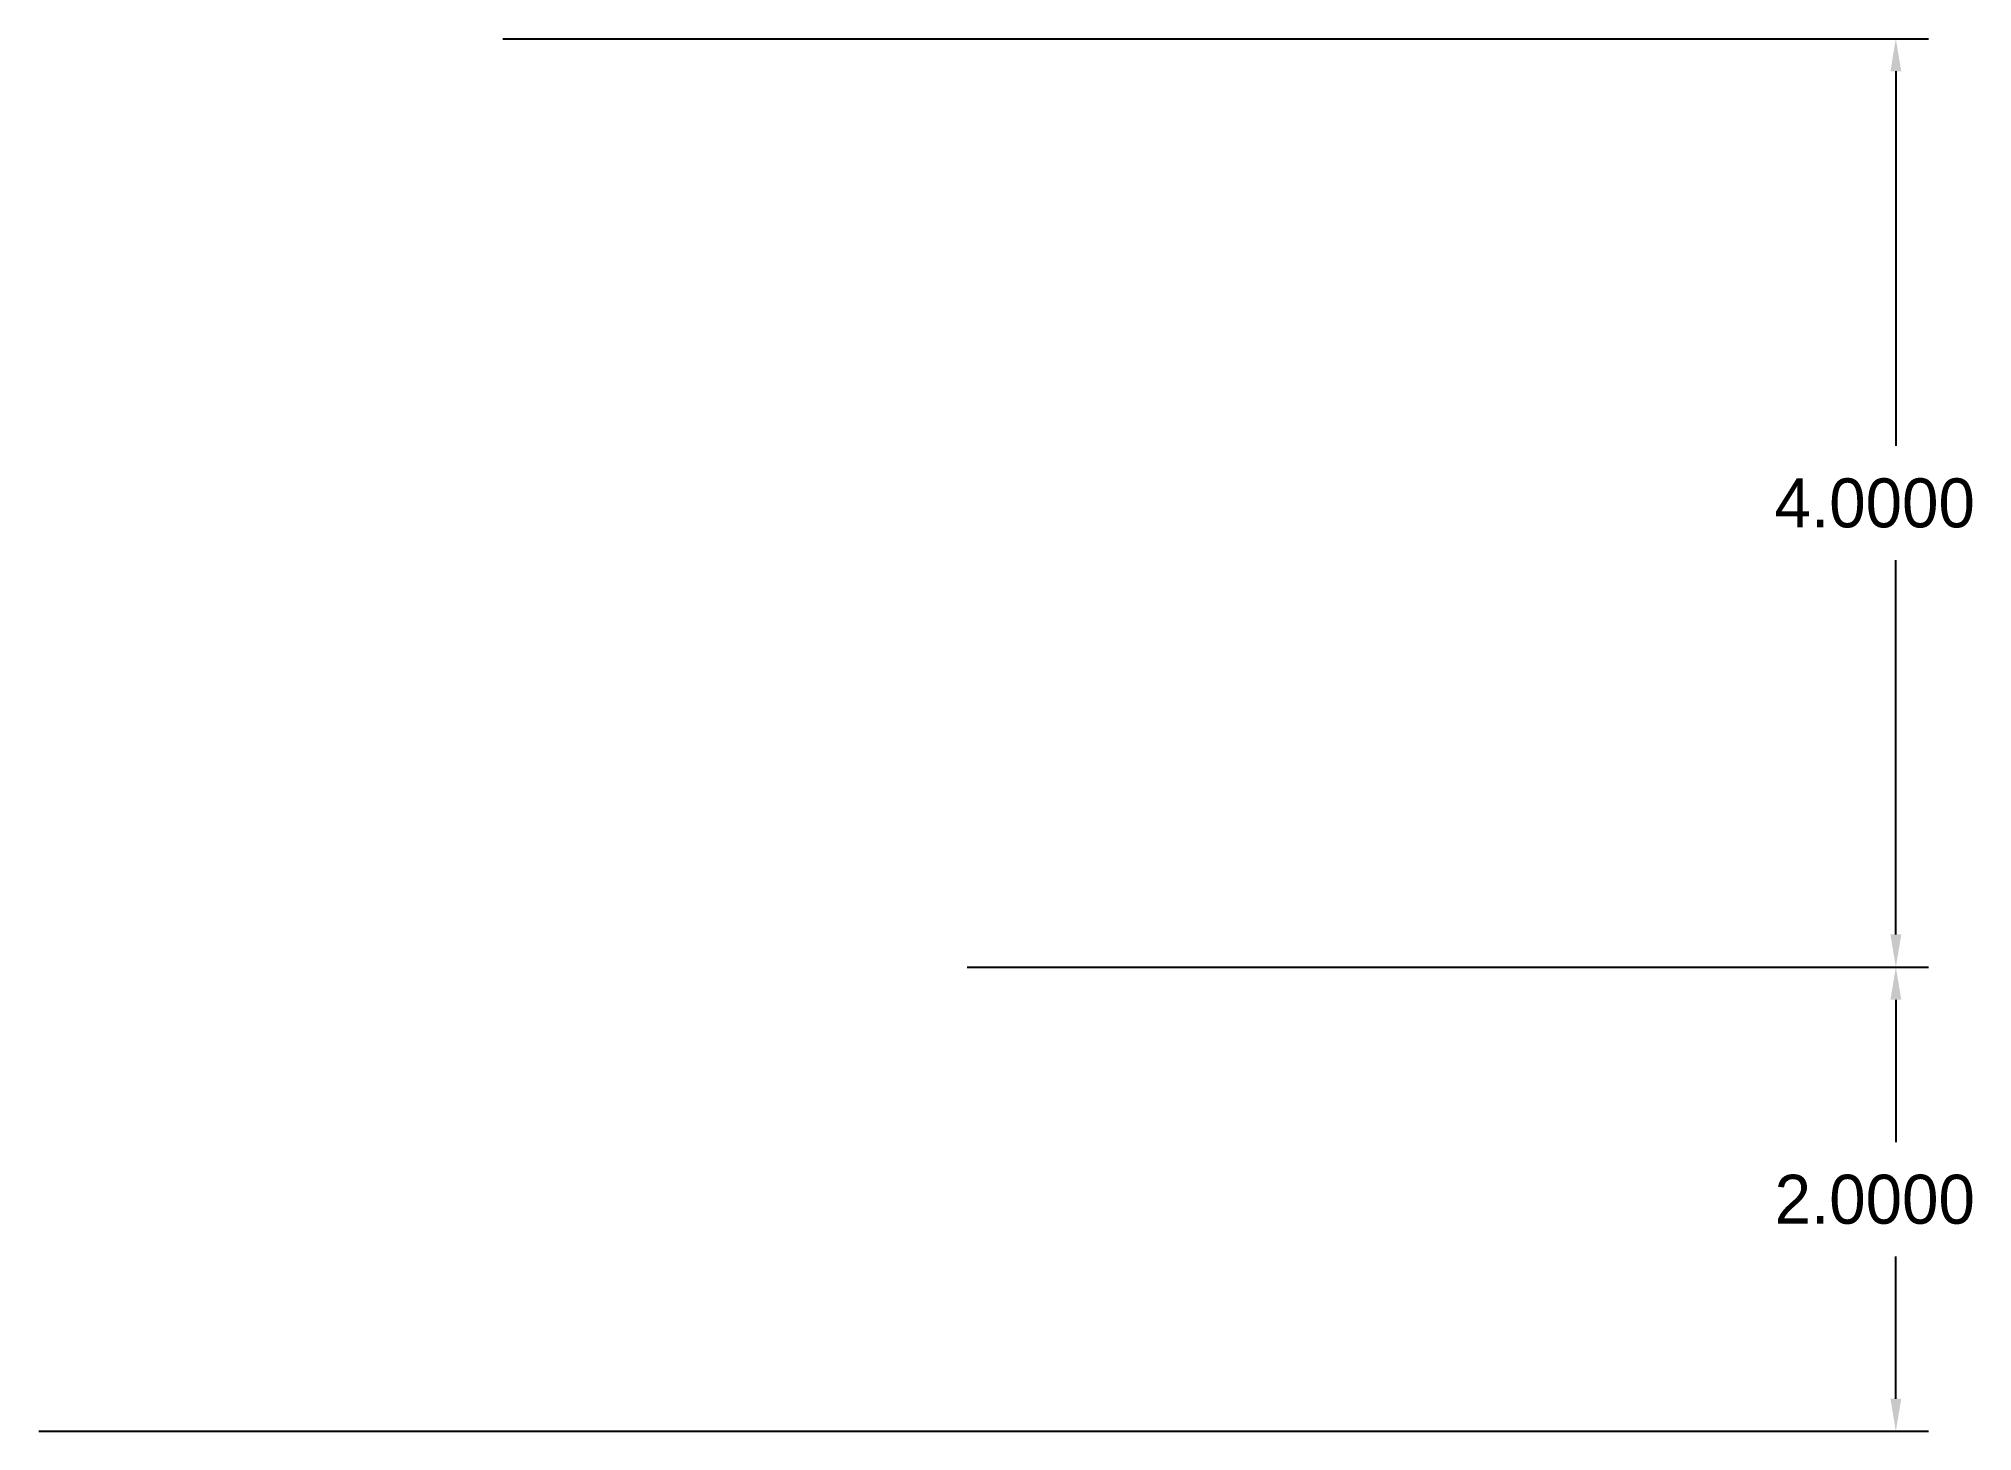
# Model space of a CAD drawing. Extents: x 2 to 10.33, y 2 to 8.
import ezdxf

# ---------------------------------------------------------------- set-up
doc = ezdxf.new("R2010")
doc.units = 0

msp = doc.modelspace()

# ---------------------------------------------------------------- linework, layer by layer
at = {"layer": '', "color": 0}
for p, q in [((4, 8), (10.1406, 8)), ((10, 7.8594), (10, 6.2461)), ((10, 4.1406), (10, 5.7539)), ((6, 4), (10.1406, 4)), ((6, 4), (10.1406, 4)), ((10, 3.8594), (10, 3.2461)), ((10, 2.1406), (10, 2.7539)), ((2, 2), (10.1406, 2))]:
    msp.add_line(p, q, dxfattribs=at)
for points in [[(10.0234, 7.8594), (9.9766, 7.8594), (10, 8)], [(10.0234, 4.1406), (9.9766, 4.1406), (10, 4)], [(10.0234, 3.8594), (9.9766, 3.8594), (10, 4)], [(10.0234, 2.1406), (9.9766, 2.1406), (10, 2)]]:
    msp.add_solid(points, dxfattribs=at)

# ---------------------------------------------------------------- texts
for s, p in [('4.0000', (9.4777, 5.8945)), ('2.0000', (9.4777, 2.8945))]:
    msp.add_text(s, height=0.21094, dxfattribs=at).set_placement(p)

doc.saveas('drawing.dxf')
